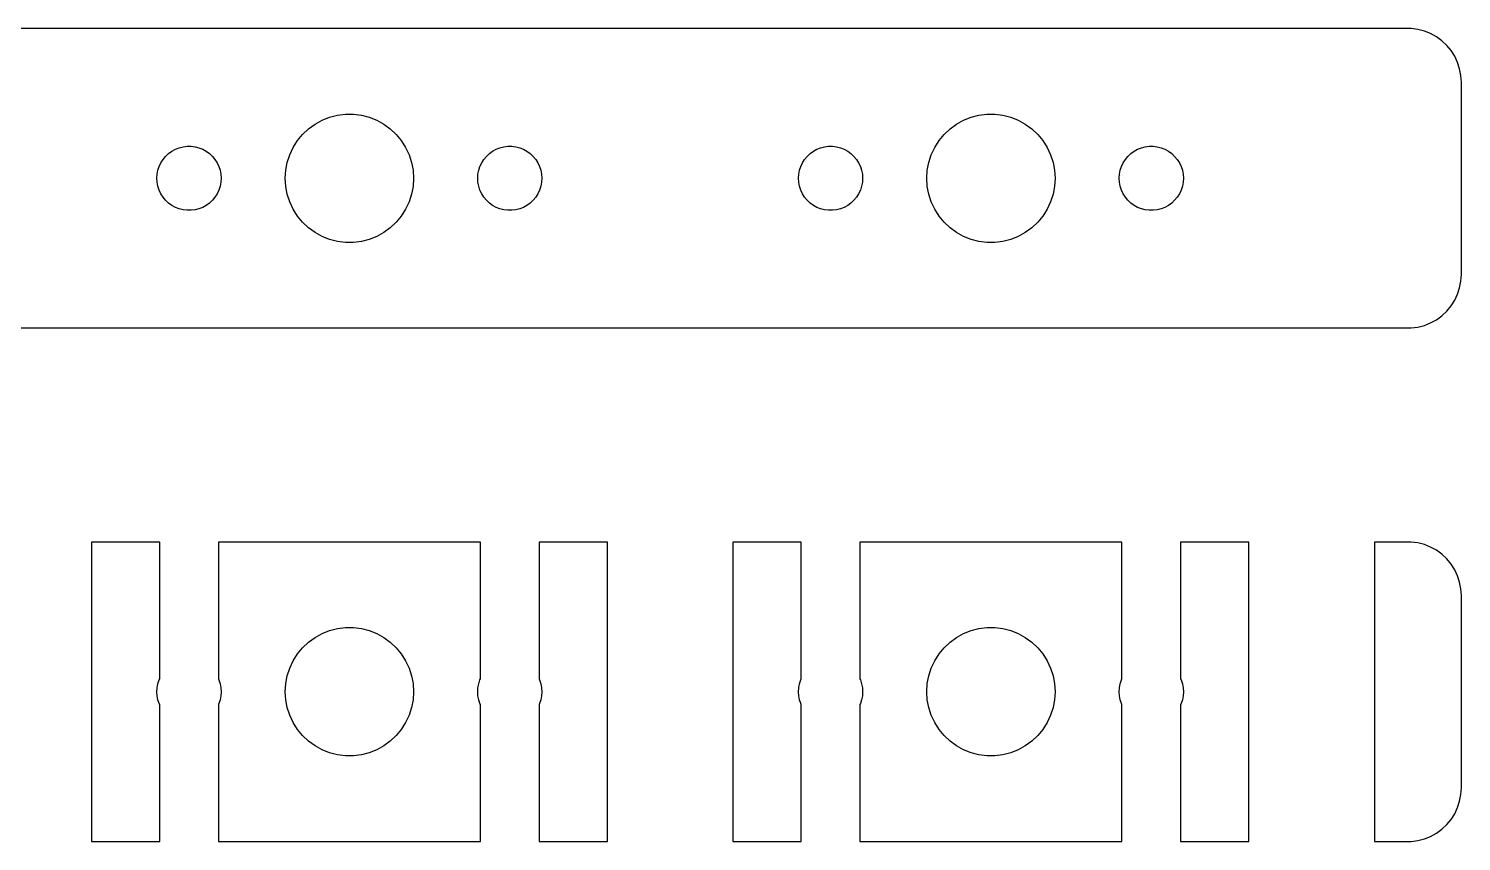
# Model space of a CAD drawing. Header units: metres. Extents: x -67 to 67, y -7 to 79.
# Drawn here: x 0 to 67, y 41 to 79 of the extents above; entities that cross this region are included whole.
import ezdxf

# ---------------------------------------------------------------- set-up
doc = ezdxf.new("R2010")
doc.units = ezdxf.units.M

msp = doc.modelspace()

# ---------------------------------------------------------------- linework, layer by layer
for p, q in [((64.657, 78.9951), (-64.657, 78.9951)), ((64.9684, 78.9557), (64.657, 78.9951)), ((65.2725, 78.8776), (64.9684, 78.9557)), ((65.5644, 78.7621), (65.2725, 78.8776)), ((65.8396, 78.6108), (65.5644, 78.7621)), ((66.0936, 78.4263), (65.8396, 78.6108)), ((66.3224, 78.2114), (66.0936, 78.4263)), ((66.5225, 77.9695), (66.3224, 78.2114)), ((66.6908, 77.7044), (66.5225, 77.9695)), ((66.8244, 77.4203), (66.6908, 77.7044)), ((66.9214, 77.1217), (66.8244, 77.4203)), ((66.9803, 76.8133), (66.9214, 77.1217)), ((67, 76.5), (66.9803, 76.8133)), ((67, 67.5), (67, 76.5)), ((13.0877, 74.3115), (13.3925, 74.533)), ((13.3925, 74.533), (13.7227, 74.7145)), ((13.7227, 74.7145), (14.0729, 74.8532)), ((14.0729, 74.8532), (14.4379, 74.9469)), ((14.4379, 74.9469), (14.8116, 74.9941)), ((14.8116, 74.9941), (15.1884, 74.9941)), ((15.1884, 74.9941), (15.5621, 74.9469)), ((15.5621, 74.9469), (15.927, 74.8532)), ((15.927, 74.8532), (16.2773, 74.7145)), ((16.2773, 74.7145), (16.6075, 74.533)), ((16.6075, 74.533), (16.9123, 74.3115)), ((43.0877, 74.3115), (43.3925, 74.533)), ((43.3925, 74.533), (43.7227, 74.7145)), ((43.7227, 74.7145), (44.0729, 74.8532)), ((44.0729, 74.8532), (44.4379, 74.9469)), ((44.4379, 74.9469), (44.8116, 74.9941)), ((44.8116, 74.9941), (45.1884, 74.9941)), ((45.1884, 74.9941), (45.5621, 74.9469)), ((45.5621, 74.9469), (45.927, 74.8532)), ((45.927, 74.8532), (46.2773, 74.7145)), ((46.2773, 74.7145), (46.6075, 74.533)), ((46.6075, 74.533), (46.9123, 74.3115)), ((12.3711, 73.4453), (12.5729, 73.7634)), ((12.5729, 73.7634), (12.8131, 74.0536)), ((12.8131, 74.0536), (13.0877, 74.3115)), ((16.9123, 74.3115), (17.1869, 74.0536)), ((17.1869, 74.0536), (17.427, 73.7634)), ((17.427, 73.7634), (17.6289, 73.4453)), ((42.3711, 73.4453), (42.5729, 73.7634)), ((42.5729, 73.7634), (42.8131, 74.0536)), ((42.8131, 74.0536), (43.0877, 74.3115)), ((46.9123, 74.3115), (47.1869, 74.0536)), ((47.1869, 74.0536), (47.427, 73.7634)), ((47.427, 73.7634), (47.6289, 73.4453)), ((6.40654, 73.0268), (6.54385, 73.1558)), ((6.54385, 73.1558), (6.69626, 73.2665)), ((6.69626, 73.2665), (6.86133, 73.3572)), ((6.86133, 73.3572), (7.03647, 73.4266)), ((7.03647, 73.4266), (7.21892, 73.4734)), ((7.21892, 73.4734), (7.40581, 73.497)), ((7.40581, 73.497), (7.59418, 73.497)), ((7.59418, 73.497), (7.78107, 73.4734)), ((7.78107, 73.4734), (7.96352, 73.4266)), ((7.96352, 73.4266), (8.13866, 73.3572)), ((8.13866, 73.3572), (8.30373, 73.2665)), ((8.30373, 73.2665), (8.45613, 73.1558)), ((8.45613, 73.1558), (8.59344, 73.0268)), ((12.0942, 72.7461), (12.2107, 73.1044)), ((12.2107, 73.1044), (12.3711, 73.4453)), ((17.6289, 73.4453), (17.7893, 73.1044)), ((17.7893, 73.1044), (17.9057, 72.7461)), ((21.4065, 73.0268), (21.5439, 73.1558)), ((21.5439, 73.1558), (21.6963, 73.2665)), ((21.6963, 73.2665), (21.8613, 73.3572)), ((21.8613, 73.3572), (22.0365, 73.4266)), ((22.0365, 73.4266), (22.2189, 73.4734)), ((22.2189, 73.4734), (22.4058, 73.497)), ((22.4058, 73.497), (22.5942, 73.497)), ((22.5942, 73.497), (22.7811, 73.4734)), ((22.7811, 73.4734), (22.9635, 73.4266)), ((22.9635, 73.4266), (23.1387, 73.3572)), ((23.1387, 73.3572), (23.3037, 73.2665)), ((23.3037, 73.2665), (23.4561, 73.1558)), ((23.4561, 73.1558), (23.5934, 73.0268)), ((36.4065, 73.0268), (36.5439, 73.1558)), ((36.5439, 73.1558), (36.6963, 73.2665)), ((36.6963, 73.2665), (36.8613, 73.3572)), ((36.8613, 73.3572), (37.0365, 73.4266)), ((37.0365, 73.4266), (37.2189, 73.4734)), ((37.2189, 73.4734), (37.4058, 73.497)), ((37.4058, 73.497), (37.5942, 73.497)), ((37.5942, 73.497), (37.7811, 73.4734)), ((37.7811, 73.4734), (37.9635, 73.4266)), ((37.9635, 73.4266), (38.1387, 73.3572)), ((38.1387, 73.3572), (38.3037, 73.2665)), ((38.3037, 73.2665), (38.4561, 73.1558)), ((38.4561, 73.1558), (38.5934, 73.0268)), ((42.0942, 72.7461), (42.2107, 73.1044)), ((42.2107, 73.1044), (42.3711, 73.4453)), ((47.6289, 73.4453), (47.7893, 73.1044)), ((47.7893, 73.1044), (47.9057, 72.7461)), ((51.4065, 73.0268), (51.5439, 73.1558)), ((51.5439, 73.1558), (51.6963, 73.2665)), ((51.6963, 73.2665), (51.8613, 73.3572)), ((51.8613, 73.3572), (52.0365, 73.4266)), ((52.0365, 73.4266), (52.2189, 73.4734)), ((52.2189, 73.4734), (52.4058, 73.497)), ((52.4058, 73.497), (52.5942, 73.497)), ((52.5942, 73.497), (52.7811, 73.4734)), ((52.7811, 73.4734), (52.9635, 73.4266)), ((52.9635, 73.4266), (53.1387, 73.3572)), ((53.1387, 73.3572), (53.3037, 73.2665)), ((53.3037, 73.2665), (53.4561, 73.1558)), ((53.4561, 73.1558), (53.5934, 73.0268)), ((6.01183, 72.188), (6.04712, 72.373)), ((6.04712, 72.373), (6.10533, 72.5522)), ((6.10533, 72.5522), (6.18553, 72.7226)), ((6.18553, 72.7226), (6.28647, 72.8817)), ((6.28647, 72.8817), (6.40654, 73.0268)), ((8.59344, 73.0268), (8.71352, 72.8817)), ((8.71352, 72.8817), (8.81445, 72.7226)), ((8.81445, 72.7226), (8.89465, 72.5522)), ((8.89465, 72.5522), (8.95287, 72.373)), ((8.95287, 72.373), (8.98816, 72.188)), ((12, 72), (12.0237, 72.376)), ((12.0237, 72.376), (12.0942, 72.7461)), ((17.9057, 72.7461), (17.9763, 72.376)), ((17.9763, 72.376), (18, 72)), ((21.0118, 72.188), (21.0471, 72.373)), ((21.0471, 72.373), (21.1053, 72.5522)), ((21.1053, 72.5522), (21.1855, 72.7226)), ((21.1855, 72.7226), (21.2865, 72.8817)), ((21.2865, 72.8817), (21.4065, 73.0268)), ((23.5934, 73.0268), (23.7135, 72.8817)), ((23.7135, 72.8817), (23.8145, 72.7226)), ((23.8145, 72.7226), (23.8947, 72.5522)), ((23.8947, 72.5522), (23.9529, 72.373)), ((23.9529, 72.373), (23.9882, 72.188)), ((36.0118, 72.188), (36.0471, 72.373)), ((36.0471, 72.373), (36.1053, 72.5522)), ((36.1053, 72.5522), (36.1855, 72.7226)), ((36.1855, 72.7226), (36.2865, 72.8817)), ((36.2865, 72.8817), (36.4065, 73.0268)), ((38.5934, 73.0268), (38.7135, 72.8817)), ((38.7135, 72.8817), (38.8145, 72.7226)), ((38.8145, 72.7226), (38.8947, 72.5522)), ((38.8947, 72.5522), (38.9529, 72.373)), ((38.9529, 72.373), (38.9882, 72.188)), ((42, 72), (42.0237, 72.376)), ((42.0237, 72.376), (42.0942, 72.7461)), ((47.9057, 72.7461), (47.9763, 72.376)), ((47.9763, 72.376), (48, 72)), ((51.0118, 72.188), (51.0471, 72.373)), ((51.0471, 72.373), (51.1053, 72.5522)), ((51.1053, 72.5522), (51.1855, 72.7226)), ((51.1855, 72.7226), (51.2865, 72.8817)), ((51.2865, 72.8817), (51.4065, 73.0268)), ((53.5934, 73.0268), (53.7135, 72.8817)), ((53.7135, 72.8817), (53.8145, 72.7226)), ((53.8145, 72.7226), (53.8947, 72.5522)), ((53.8947, 72.5522), (53.9529, 72.373)), ((53.9529, 72.373), (53.9882, 72.188)), ((6, 72), (6.01183, 72.188)), ((6.01183, 71.812), (6, 72)), ((6.04712, 71.627), (6.01183, 71.812)), ((8.98816, 71.812), (8.95287, 71.627)), ((8.98816, 72.188), (9, 72)), ((9, 72), (8.98816, 71.812)), ((12.0237, 71.624), (12, 72)), ((18, 72), (17.9763, 71.624)), ((21, 72), (21.0118, 72.188)), ((21.0118, 71.812), (21, 72)), ((21.0471, 71.627), (21.0118, 71.812)), ((23.9882, 71.812), (23.9529, 71.627)), ((23.9882, 72.188), (24, 72)), ((24, 72), (23.9882, 71.812)), ((36, 72), (36.0118, 72.188)), ((36.0118, 71.812), (36, 72)), ((36.0471, 71.627), (36.0118, 71.812)), ((38.9882, 71.812), (38.9529, 71.627)), ((38.9882, 72.188), (39, 72)), ((39, 72), (38.9882, 71.812)), ((42.0237, 71.624), (42, 72)), ((48, 72), (47.9763, 71.624)), ((51, 72), (51.0118, 72.188)), ((51.0118, 71.812), (51, 72)), ((51.0471, 71.627), (51.0118, 71.812)), ((53.9882, 71.812), (53.9529, 71.627)), ((53.9882, 72.188), (54, 72)), ((54, 72), (53.9882, 71.812)), ((6.10533, 71.4478), (6.04712, 71.627)), ((6.18553, 71.2774), (6.10533, 71.4478)), ((6.28647, 71.1183), (6.18553, 71.2774)), ((6.40654, 70.9732), (6.28647, 71.1183)), ((8.71352, 71.1183), (8.59344, 70.9732)), ((8.81445, 71.2774), (8.71352, 71.1183)), ((8.89465, 71.4478), (8.81445, 71.2774)), ((8.95287, 71.627), (8.89465, 71.4478)), ((12.0942, 71.2539), (12.0237, 71.624)), ((12.2107, 70.8956), (12.0942, 71.2539)), ((17.9057, 71.2539), (17.7893, 70.8956)), ((17.9763, 71.624), (17.9057, 71.2539)), ((21.1053, 71.4478), (21.0471, 71.627)), ((21.1855, 71.2774), (21.1053, 71.4478)), ((21.2865, 71.1183), (21.1855, 71.2774)), ((21.4065, 70.9732), (21.2865, 71.1183)), ((23.7135, 71.1183), (23.5934, 70.9732)), ((23.8145, 71.2774), (23.7135, 71.1183)), ((23.8947, 71.4478), (23.8145, 71.2774)), ((23.9529, 71.627), (23.8947, 71.4478)), ((36.1053, 71.4478), (36.0471, 71.627)), ((36.1855, 71.2774), (36.1053, 71.4478)), ((36.2865, 71.1183), (36.1855, 71.2774)), ((36.4065, 70.9732), (36.2865, 71.1183)), ((38.7135, 71.1183), (38.5934, 70.9732)), ((38.8145, 71.2774), (38.7135, 71.1183)), ((38.8947, 71.4478), (38.8145, 71.2774)), ((38.9529, 71.627), (38.8947, 71.4478)), ((42.0942, 71.2539), (42.0237, 71.624)), ((42.2107, 70.8956), (42.0942, 71.2539)), ((47.9057, 71.2539), (47.7893, 70.8956)), ((47.9763, 71.624), (47.9057, 71.2539)), ((51.1053, 71.4478), (51.0471, 71.627)), ((51.1855, 71.2774), (51.1053, 71.4478)), ((51.2865, 71.1183), (51.1855, 71.2774)), ((51.4065, 70.9732), (51.2865, 71.1183)), ((53.7135, 71.1183), (53.5934, 70.9732)), ((53.8145, 71.2774), (53.7135, 71.1183)), ((53.8947, 71.4478), (53.8145, 71.2774)), ((53.9529, 71.627), (53.8947, 71.4478)), ((6.54385, 70.8442), (6.40654, 70.9732)), ((6.69626, 70.7335), (6.54385, 70.8442)), ((6.86133, 70.6428), (6.69626, 70.7335)), ((7.03647, 70.5734), (6.86133, 70.6428)), ((7.21892, 70.5266), (7.03647, 70.5734)), ((7.40581, 70.503), (7.21892, 70.5266)), ((7.59418, 70.503), (7.40581, 70.503)), ((7.78107, 70.5266), (7.59418, 70.503)), ((7.96352, 70.5734), (7.78107, 70.5266)), ((8.13866, 70.6428), (7.96352, 70.5734)), ((8.30373, 70.7335), (8.13866, 70.6428)), ((8.45613, 70.8442), (8.30373, 70.7335)), ((8.59344, 70.9732), (8.45613, 70.8442)), ((12.3711, 70.5547), (12.2107, 70.8956)), ((12.5729, 70.2366), (12.3711, 70.5547)), ((17.6289, 70.5547), (17.427, 70.2366)), ((17.7893, 70.8956), (17.6289, 70.5547)), ((21.5439, 70.8442), (21.4065, 70.9732)), ((21.6963, 70.7335), (21.5439, 70.8442)), ((21.8613, 70.6428), (21.6963, 70.7335)), ((22.0365, 70.5734), (21.8613, 70.6428)), ((22.2189, 70.5266), (22.0365, 70.5734)), ((22.4058, 70.503), (22.2189, 70.5266)), ((22.5942, 70.503), (22.4058, 70.503)), ((22.7811, 70.5266), (22.5942, 70.503)), ((22.9635, 70.5734), (22.7811, 70.5266)), ((23.1387, 70.6428), (22.9635, 70.5734)), ((23.3037, 70.7335), (23.1387, 70.6428)), ((23.4561, 70.8442), (23.3037, 70.7335)), ((23.5934, 70.9732), (23.4561, 70.8442)), ((36.5439, 70.8442), (36.4065, 70.9732)), ((36.6963, 70.7335), (36.5439, 70.8442)), ((36.8613, 70.6428), (36.6963, 70.7335)), ((37.0365, 70.5734), (36.8613, 70.6428)), ((37.2189, 70.5266), (37.0365, 70.5734)), ((37.4058, 70.503), (37.2189, 70.5266)), ((37.5942, 70.503), (37.4058, 70.503)), ((37.7811, 70.5266), (37.5942, 70.503)), ((37.9635, 70.5734), (37.7811, 70.5266)), ((38.1387, 70.6428), (37.9635, 70.5734)), ((38.3037, 70.7335), (38.1387, 70.6428)), ((38.4561, 70.8442), (38.3037, 70.7335)), ((38.5934, 70.9732), (38.4561, 70.8442)), ((42.3711, 70.5547), (42.2107, 70.8956)), ((42.5729, 70.2366), (42.3711, 70.5547)), ((47.6289, 70.5547), (47.427, 70.2366)), ((47.7893, 70.8956), (47.6289, 70.5547)), ((51.5439, 70.8442), (51.4065, 70.9732)), ((51.6963, 70.7335), (51.5439, 70.8442)), ((51.8613, 70.6428), (51.6963, 70.7335)), ((52.0365, 70.5734), (51.8613, 70.6428)), ((52.2189, 70.5266), (52.0365, 70.5734)), ((52.4058, 70.503), (52.2189, 70.5266)), ((52.5942, 70.503), (52.4058, 70.503)), ((52.7811, 70.5266), (52.5942, 70.503)), ((52.9635, 70.5734), (52.7811, 70.5266)), ((53.1387, 70.6428), (52.9635, 70.5734)), ((53.3037, 70.7335), (53.1387, 70.6428)), ((53.4561, 70.8442), (53.3037, 70.7335)), ((53.5934, 70.9732), (53.4561, 70.8442)), ((12.8131, 69.9464), (12.5729, 70.2366)), ((13.0877, 69.6885), (12.8131, 69.9464)), ((13.3925, 69.467), (13.0877, 69.6885)), ((16.9123, 69.6885), (16.6075, 69.467)), ((17.1869, 69.9464), (16.9123, 69.6885)), ((17.427, 70.2366), (17.1869, 69.9464)), ((42.8131, 69.9464), (42.5729, 70.2366)), ((43.0877, 69.6885), (42.8131, 69.9464)), ((43.3925, 69.467), (43.0877, 69.6885)), ((46.9123, 69.6885), (46.6075, 69.467)), ((47.1869, 69.9464), (46.9123, 69.6885)), ((47.427, 70.2366), (47.1869, 69.9464)), ((13.7227, 69.2855), (13.3925, 69.467)), ((14.0729, 69.1468), (13.7227, 69.2855)), ((14.4379, 69.0531), (14.0729, 69.1468)), ((14.8116, 69.0059), (14.4379, 69.0531)), ((15.5621, 69.0531), (15.1884, 69.0059)), ((15.927, 69.1468), (15.5621, 69.0531)), ((16.2773, 69.2855), (15.927, 69.1468)), ((16.6075, 69.467), (16.2773, 69.2855)), ((43.7227, 69.2855), (43.3925, 69.467)), ((44.0729, 69.1468), (43.7227, 69.2855)), ((44.4379, 69.0531), (44.0729, 69.1468)), ((44.8116, 69.0059), (44.4379, 69.0531)), ((45.5621, 69.0531), (45.1884, 69.0059)), ((45.927, 69.1468), (45.5621, 69.0531)), ((46.2773, 69.2855), (45.927, 69.1468)), ((46.6075, 69.467), (46.2773, 69.2855)), ((15.1884, 69.0059), (14.8116, 69.0059)), ((45.1884, 69.0059), (44.8116, 69.0059)), ((66.9214, 66.8783), (66.9803, 67.1867)), ((66.9803, 67.1867), (67, 67.5)), ((66.6908, 66.2956), (66.8244, 66.5797)), ((66.8244, 66.5797), (66.9214, 66.8783)), ((66.0936, 65.5737), (66.3224, 65.7886)), ((66.3224, 65.7886), (66.5225, 66.0305)), ((66.5225, 66.0305), (66.6908, 66.2956)), ((-64.657, 65.0049), (64.657, 65.0049)), ((64.657, 65.0049), (64.9684, 65.0443)), ((64.9684, 65.0443), (65.2725, 65.1224)), ((65.2725, 65.1224), (65.5644, 65.2379)), ((65.5644, 65.2379), (65.8396, 65.3892)), ((65.8396, 65.3892), (66.0936, 65.5737)), ((6.12782, 54.9951), (2.93361, 54.9951)), ((2.93361, 54.9951), (2.93361, 41.0049)), ((6.12782, 48.6), (6.12782, 54.9951)), ((21.1278, 54.9951), (8.87216, 54.9951)), ((8.87216, 54.9951), (8.87216, 48.6)), ((21.1278, 48.6), (21.1278, 54.9951)), ((27.0664, 54.9951), (23.8722, 54.9951)), ((23.8722, 54.9951), (23.8722, 48.6)), ((27.0664, 41.0049), (27.0664, 54.9951)), ((36.1278, 54.9951), (32.9336, 54.9951)), ((32.9336, 54.9951), (32.9336, 41.0049)), ((36.1278, 48.6), (36.1278, 54.9951)), ((51.1278, 54.9951), (38.8722, 54.9951)), ((38.8722, 54.9951), (38.8722, 48.6)), ((51.1278, 48.6), (51.1278, 54.9951)), ((57.0664, 54.9951), (53.8722, 54.9951)), ((53.8722, 54.9951), (53.8722, 48.6)), ((57.0664, 41.0049), (57.0664, 54.9951)), ((64.657, 54.9951), (62.9336, 54.9951)), ((62.9336, 54.9951), (62.9336, 41.0049)), ((64.9684, 54.9557), (64.657, 54.9951)), ((65.2725, 54.8776), (64.9684, 54.9557)), ((65.5644, 54.7621), (65.2725, 54.8776)), ((65.8396, 54.6108), (65.5644, 54.7621)), ((66.0936, 54.4263), (65.8396, 54.6108)), ((66.3224, 54.2114), (66.0936, 54.4263)), ((66.5225, 53.9695), (66.3224, 54.2114)), ((66.6908, 53.7044), (66.5225, 53.9695)), ((66.8244, 53.4203), (66.6908, 53.7044)), ((66.9214, 53.1217), (66.8244, 53.4203)), ((66.9803, 52.8133), (66.9214, 53.1217)), ((67, 52.5), (66.9803, 52.8133)), ((67, 43.5), (67, 52.5)), ((14.0729, 50.8532), (14.4379, 50.9469)), ((14.4379, 50.9469), (14.8116, 50.9941)), ((14.8116, 50.9941), (15.1884, 50.9941)), ((15.1884, 50.9941), (15.5621, 50.9469)), ((15.5621, 50.9469), (15.927, 50.8532)), ((44.0729, 50.8532), (44.4379, 50.9469)), ((44.4379, 50.9469), (44.8116, 50.9941)), ((44.8116, 50.9941), (45.1884, 50.9941)), ((45.1884, 50.9941), (45.5621, 50.9469)), ((45.5621, 50.9469), (45.927, 50.8532)), ((12.8131, 50.0536), (13.0877, 50.3115)), ((13.0877, 50.3115), (13.3925, 50.533)), ((13.3925, 50.533), (13.7227, 50.7145)), ((13.7227, 50.7145), (14.0729, 50.8532)), ((15.927, 50.8532), (16.2773, 50.7145)), ((16.2773, 50.7145), (16.6075, 50.533)), ((16.6075, 50.533), (16.9123, 50.3115)), ((16.9123, 50.3115), (17.1869, 50.0536)), ((42.8131, 50.0536), (43.0877, 50.3115)), ((43.0877, 50.3115), (43.3925, 50.533)), ((43.3925, 50.533), (43.7227, 50.7145)), ((43.7227, 50.7145), (44.0729, 50.8532)), ((45.927, 50.8532), (46.2773, 50.7145)), ((46.2773, 50.7145), (46.6075, 50.533)), ((46.6075, 50.533), (46.9123, 50.3115)), ((46.9123, 50.3115), (47.1869, 50.0536)), ((12.3711, 49.4453), (12.5729, 49.7634)), ((12.5729, 49.7634), (12.8131, 50.0536)), ((17.1869, 50.0536), (17.427, 49.7634)), ((17.427, 49.7634), (17.6289, 49.4453)), ((42.3711, 49.4453), (42.5729, 49.7634)), ((42.5729, 49.7634), (42.8131, 50.0536)), ((47.1869, 50.0536), (47.427, 49.7634)), ((47.427, 49.7634), (47.6289, 49.4453)), ((12.0942, 48.7461), (12.2107, 49.1044)), ((12.2107, 49.1044), (12.3711, 49.4453)), ((17.6289, 49.4453), (17.7893, 49.1044)), ((17.7893, 49.1044), (17.9057, 48.7461)), ((42.0942, 48.7461), (42.2107, 49.1044)), ((42.2107, 49.1044), (42.3711, 49.4453)), ((47.6289, 49.4453), (47.7893, 49.1044)), ((47.7893, 49.1044), (47.9057, 48.7461)), ((6.01183, 48.188), (6.04712, 48.373)), ((6.04712, 48.373), (6.10533, 48.5522)), ((6.10533, 48.5522), (6.12782, 48.6)), ((8.87216, 48.6), (8.89465, 48.5522)), ((8.89465, 48.5522), (8.95287, 48.373)), ((8.95287, 48.373), (8.98816, 48.188)), ((12, 48), (12.0237, 48.376)), ((12.0237, 48.376), (12.0942, 48.7461)), ((17.9057, 48.7461), (17.9763, 48.376)), ((17.9763, 48.376), (18, 48)), ((21.0118, 48.188), (21.0471, 48.373)), ((21.0471, 48.373), (21.1053, 48.5522)), ((21.1053, 48.5522), (21.1278, 48.6)), ((23.8722, 48.6), (23.8947, 48.5522)), ((23.8947, 48.5522), (23.9529, 48.373)), ((23.9529, 48.373), (23.9882, 48.188)), ((36.0118, 48.188), (36.0471, 48.373)), ((36.0471, 48.373), (36.1053, 48.5522)), ((36.1053, 48.5522), (36.1278, 48.6)), ((38.8722, 48.6), (38.8947, 48.5522)), ((38.8947, 48.5522), (38.9529, 48.373)), ((38.9529, 48.373), (38.9882, 48.188)), ((42, 48), (42.0237, 48.376)), ((42.0237, 48.376), (42.0942, 48.7461)), ((47.9057, 48.7461), (47.9763, 48.376)), ((47.9763, 48.376), (48, 48)), ((51.0118, 48.188), (51.0471, 48.373)), ((51.0471, 48.373), (51.1053, 48.5522)), ((51.1053, 48.5522), (51.1278, 48.6)), ((53.8722, 48.6), (53.8947, 48.5522)), ((53.8947, 48.5522), (53.9529, 48.373)), ((53.9529, 48.373), (53.9882, 48.188)), ((6, 48), (6.01183, 48.188)), ((6.01183, 47.812), (6, 48)), ((6.04712, 47.627), (6.01183, 47.812)), ((6.10533, 47.4478), (6.04712, 47.627)), ((8.95287, 47.627), (8.89465, 47.4478)), ((8.98816, 47.812), (8.95287, 47.627)), ((8.98816, 48.188), (9, 48)), ((9, 48), (8.98816, 47.812)), ((12.0237, 47.624), (12, 48)), ((12.0942, 47.2539), (12.0237, 47.624)), ((17.9763, 47.624), (17.9057, 47.2539)), ((18, 48), (17.9763, 47.624)), ((21, 48), (21.0118, 48.188)), ((21.0118, 47.812), (21, 48)), ((21.0471, 47.627), (21.0118, 47.812)), ((21.1053, 47.4478), (21.0471, 47.627)), ((23.9529, 47.627), (23.8947, 47.4478)), ((23.9882, 47.812), (23.9529, 47.627)), ((23.9882, 48.188), (24, 48)), ((24, 48), (23.9882, 47.812)), ((36, 48), (36.0118, 48.188)), ((36.0118, 47.812), (36, 48)), ((36.0471, 47.627), (36.0118, 47.812)), ((36.1053, 47.4478), (36.0471, 47.627)), ((38.9529, 47.627), (38.8947, 47.4478)), ((38.9882, 47.812), (38.9529, 47.627)), ((38.9882, 48.188), (39, 48)), ((39, 48), (38.9882, 47.812)), ((42.0237, 47.624), (42, 48)), ((42.0942, 47.2539), (42.0237, 47.624)), ((47.9763, 47.624), (47.9057, 47.2539)), ((48, 48), (47.9763, 47.624)), ((51, 48), (51.0118, 48.188)), ((51.0118, 47.812), (51, 48)), ((51.0471, 47.627), (51.0118, 47.812)), ((51.1053, 47.4478), (51.0471, 47.627)), ((53.9529, 47.627), (53.8947, 47.4478)), ((53.9882, 47.812), (53.9529, 47.627)), ((53.9882, 48.188), (54, 48)), ((54, 48), (53.9882, 47.812)), ((6.12782, 47.4), (6.10533, 47.4478)), ((6.12782, 41.0049), (6.12782, 47.4)), ((8.89465, 47.4478), (8.87216, 47.4)), ((8.87216, 47.4), (8.87216, 41.0049)), ((12.2107, 46.8956), (12.0942, 47.2539)), ((17.9057, 47.2539), (17.7893, 46.8956)), ((21.1278, 47.4), (21.1053, 47.4478)), ((21.1278, 41.0049), (21.1278, 47.4)), ((23.8947, 47.4478), (23.8722, 47.4)), ((23.8722, 47.4), (23.8722, 41.0049)), ((36.1278, 47.4), (36.1053, 47.4478)), ((36.1278, 41.0049), (36.1278, 47.4)), ((38.8947, 47.4478), (38.8722, 47.4)), ((38.8722, 47.4), (38.8722, 41.0049)), ((42.2107, 46.8956), (42.0942, 47.2539)), ((47.9057, 47.2539), (47.7893, 46.8956)), ((51.1278, 47.4), (51.1053, 47.4478)), ((51.1278, 41.0049), (51.1278, 47.4)), ((53.8947, 47.4478), (53.8722, 47.4)), ((53.8722, 47.4), (53.8722, 41.0049)), ((12.3711, 46.5547), (12.2107, 46.8956)), ((12.5729, 46.2366), (12.3711, 46.5547)), ((12.8131, 45.9464), (12.5729, 46.2366)), ((17.427, 46.2366), (17.1869, 45.9464)), ((17.6289, 46.5547), (17.427, 46.2366)), ((17.7893, 46.8956), (17.6289, 46.5547)), ((42.3711, 46.5547), (42.2107, 46.8956)), ((42.5729, 46.2366), (42.3711, 46.5547)), ((42.8131, 45.9464), (42.5729, 46.2366)), ((47.427, 46.2366), (47.1869, 45.9464)), ((47.6289, 46.5547), (47.427, 46.2366)), ((47.7893, 46.8956), (47.6289, 46.5547)), ((13.0877, 45.6885), (12.8131, 45.9464)), ((13.3925, 45.467), (13.0877, 45.6885)), ((16.9123, 45.6885), (16.6075, 45.467)), ((17.1869, 45.9464), (16.9123, 45.6885)), ((43.0877, 45.6885), (42.8131, 45.9464)), ((43.3925, 45.467), (43.0877, 45.6885)), ((46.9123, 45.6885), (46.6075, 45.467)), ((47.1869, 45.9464), (46.9123, 45.6885)), ((13.7227, 45.2855), (13.3925, 45.467)), ((14.0729, 45.1468), (13.7227, 45.2855)), ((14.4379, 45.0531), (14.0729, 45.1468)), ((14.8116, 45.0059), (14.4379, 45.0531)), ((15.1884, 45.0059), (14.8116, 45.0059)), ((15.5621, 45.0531), (15.1884, 45.0059)), ((15.927, 45.1468), (15.5621, 45.0531)), ((16.2773, 45.2855), (15.927, 45.1468)), ((16.6075, 45.467), (16.2773, 45.2855)), ((43.7227, 45.2855), (43.3925, 45.467)), ((44.0729, 45.1468), (43.7227, 45.2855)), ((44.4379, 45.0531), (44.0729, 45.1468)), ((44.8116, 45.0059), (44.4379, 45.0531)), ((45.1884, 45.0059), (44.8116, 45.0059)), ((45.5621, 45.0531), (45.1884, 45.0059)), ((45.927, 45.1468), (45.5621, 45.0531)), ((46.2773, 45.2855), (45.927, 45.1468)), ((46.6075, 45.467), (46.2773, 45.2855)), ((66.9214, 42.8783), (66.9803, 43.1867)), ((66.9803, 43.1867), (67, 43.5)), ((66.5225, 42.0305), (66.6908, 42.2956)), ((66.6908, 42.2956), (66.8244, 42.5797)), ((66.8244, 42.5797), (66.9214, 42.8783)), ((65.8396, 41.3892), (66.0936, 41.5737)), ((66.0936, 41.5737), (66.3224, 41.7886)), ((66.3224, 41.7886), (66.5225, 42.0305)), ((2.93361, 41.0049), (6.12782, 41.0049)), ((8.87216, 41.0049), (21.1278, 41.0049)), ((23.8722, 41.0049), (27.0664, 41.0049)), ((32.9336, 41.0049), (36.1278, 41.0049)), ((38.8722, 41.0049), (51.1278, 41.0049)), ((53.8722, 41.0049), (57.0664, 41.0049)), ((62.9336, 41.0049), (64.657, 41.0049)), ((64.657, 41.0049), (64.9684, 41.0443)), ((64.9684, 41.0443), (65.2725, 41.1224)), ((65.2725, 41.1224), (65.5644, 41.2379)), ((65.5644, 41.2379), (65.8396, 41.3892))]:
    msp.add_line(p, q)

doc.saveas('drawing.dxf')
